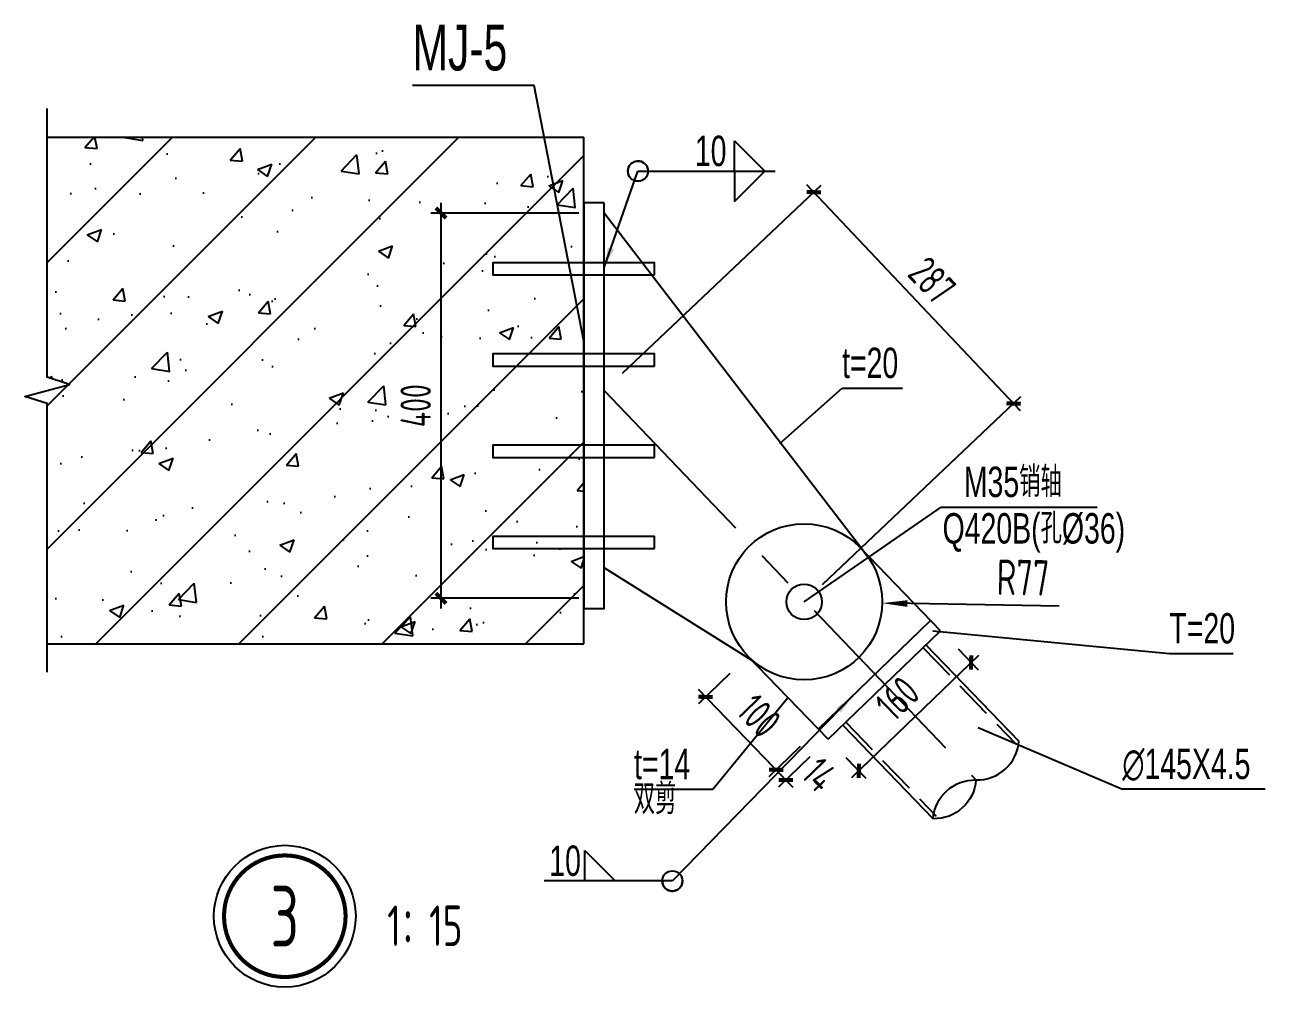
# Model space of a CAD drawing. Extents: x -803796 to -501762, y -1479216 to -846035.
# Drawn here: x -534250 to -522007, y -1390328 to -1380834 of the extents above; entities that cross this region are included whole.
import ezdxf
from ezdxf.enums import TextEntityAlignment as Align

# ---------------------------------------------------------------- set-up
doc = ezdxf.new("R2010")
doc.units = 0
doc.header["$LTSCALE"] = 1500
doc.linetypes.add('CENTER', pattern=[2, 1.25, -0.25, 0.25, -0.25])
doc.linetypes.add('DASH', pattern=[0.35, 0.25, -0.1])
doc.layers.get('0').update_dxf_attribs({"linetype": 'CONTINUOUS'})
doc.layers.get('Defpoints').update_dxf_attribs({"linetype": 'CONTINUOUS'})
for name, color, linetype in [('AR-INT DECO', 140, 'CONTINUOUS'), ('AXIS', 253, 'CENTER'), ('AXIS_DIM', 3, 'CONTINUOUS'), ('BASE', 7, 'CONTINUOUS'), ('DIM', 3, 'CONTINUOUS'), ('Gjlx', 3, 'CONTINUOUS'), ('HATCH', 254, 'CONTINUOUS'), ('HfText', 7, 'CONTINUOUS'), ('NUM', 7, 'CONTINUOUS'), ('Prof', 2, 'CONTINUOUS'), ('TEXT', 7, 'CONTINUOUS'), ('THIN', 7, 'CONTINUOUS'), ('WELD', 7, 'CONTINUOUS'), ('梁原位标注', 7, 'CONTINUOUS')]:
    doc.layers.add(name, color=color, linetype=linetype)
doc.styles.add('TSSD_Dimension', font='Tssdeng.shx', dxfattribs={"width": 0.7, "bigfont": 'hztxt.shx'})
doc.styles.add('TSSD_Label', font='tj03-romans1.shx', dxfattribs={"width": 0.7, "bigfont": 'hztxt.shx'})
doc.styles.add('TSSD_NORM', font='tssdeng.shx', dxfattribs={"width": 0.7, "bigfont": 'hztxt.shx'})
doc.styles.add('TSSD_Num', font='tssdeng.shx', dxfattribs={"width": 0.7, "bigfont": 'hztxt.shx'})
doc.dimstyles.new('TSAN_10_100', dxfattribs={"dimtxt": 350, "dimasz": 100, "dimexe": 100, "dimexo": 250, "dimgap": 100, "dimtad": 2, "dimlfac": 0.1, "dimzin": 0, "dimdsep": 46, "dimtxsty": 'TSSD_Dimension', "dimblk": 'CLOSEDBLANK', "dimblk1": 'CLOSEDBLANK', "dimblk2": 'CLOSEDBLANK', "dimcen": 0, "dimdle": 100, "dimclrt": 7, "dimadec": 0, "dimazin": 0, "dimtfac": 1, "dimtdec": 0, "dimtix": 1, "dimtmove": 2, "dimatfit": 3, "dimldrblk": 'CLOSEDBLANK', "dimfxl": 1, "dimtolj": 1, "dimtzin": 0, "dimarcsym": 0})
doc.dimstyles.new('TSSD_10_100', dxfattribs={"dimtxt": 300, "dimasz": 100, "dimexe": 100, "dimexo": 250, "dimgap": 100, "dimtad": 1, "dimdec": 0, "dimlfac": 0.1, "dimzin": 0, "dimdsep": 46, "dimtxsty": 'TSSD_Dimension', "dimblk": 'ARCHTICK', "dimblk1": 'ARCHTICK', "dimblk2": 'ARCHTICK', "dimcen": 0, "dimdle": 100, "dimclrt": 7, "dimadec": 0, "dimazin": 0, "dimtfac": 1, "dimtdec": 0, "dimtix": 1, "dimtmove": 2, "dimatfit": 3, "dimfxl": 1, "dimtolj": 1, "dimtzin": 0, "dimarcsym": 0})
doc.dimstyles.new('TSSD_LEADER_STYLE_200.0', dxfattribs={"dimtxt": 600, "dimasz": 200, "dimexe": 200, "dimexo": 500, "dimgap": 0.09, "dimtad": 0, "dimtih": 1, "dimtoh": 1, "dimdec": 4, "dimzin": 0, "dimdsep": 46, "dimtxsty": 'Standard', "dimcen": 0.09, "dimdle": 200, "dimclrt": 7, "dimadec": 0, "dimazin": 0, "dimtfac": 1, "dimtdec": 4, "dimtofl": 0, "dimtmove": 0, "dimatfit": 3, "dimfxl": 1, "dimtolj": 1, "dimtzin": 0, "dimarcsym": 0})

# ---------------------------------------------------------------- blocks, each defined once
blk = doc.blocks.new('_ArchTick')
at = {"color": 0, "linetype": 'ByBlock', "const_width": 0.4}
blk.add_lwpolyline([(-0.5, -0.5), (0.5, 0.5)], dxfattribs=at)
blk = doc.blocks.new('*D517')
at = {"layer": 'Defpoints', "color": 0, "transparency": 16777216}
for p in [(-525212, -1386811), (-526320, -1387881), (-526018, -1388194)]:
    blk.add_point(p, dxfattribs=at)
at = {"layer": 'DIM', "color": 0, "lineweight": -2, "transparency": 16777216}
for p, q in [((-524838, -1387055), (-526090, -1388264)), ((-525039, -1386991), (-524840, -1387197)), ((-526147, -1388061), (-525948, -1388266))]:
    blk.add_line(p, q, dxfattribs=at)
at = {"layer": 'DIM', "color": 0, "lineweight": -2, "transparency": 16777216, "xscale": 100, "yscale": 100, "zscale": 100}
for p, rotation in [((-524910, -1387125), 43.98858380072449), ((-526018, -1388194), 223.9885838007245)]:
    blk.add_blockref('_ArchTick', p, dxfattribs=dict(at, rotation=rotation))
at = {"layer": 'DIM', "color": 7, "transparency": 16777216, "insert": (-525637, -1387480), "char_height": 300, "attachment_point": 5, "rotation": 43.9886, "style": 'TSSD_Dimension'}
blk.add_mtext('\\A1;160', dxfattribs=at)
blk = doc.blocks.new('*D518')
at = {"layer": 'Defpoints', "color": 0, "transparency": 16777216}
for p in [(-526463, -1382485), (-528531, -1384441), (-526558, -1386526)]:
    blk.add_point(p, dxfattribs=at)
at = {"layer": 'DIM', "color": 0, "lineweight": -2, "transparency": 16777216}
for p, q in [((-528349, -1384269), (-526390, -1382416)), ((-524422, -1384642), (-526532, -1382412)), ((-526376, -1386354), (-524418, -1384501))]:
    blk.add_line(p, q, dxfattribs=at)
at = {"layer": 'DIM', "color": 0, "lineweight": -2, "transparency": 16777216, "xscale": 100, "yscale": 100, "zscale": 100}
for p, rotation in [((-526463, -1382485), 133.4141297746118), ((-524490, -1384570), 313.4141297746118)]:
    blk.add_blockref('_ArchTick', p, dxfattribs=dict(at, rotation=rotation))
at = {"layer": 'DIM', "color": 7, "transparency": 16777216, "insert": (-525295, -1383355), "char_height": 300, "attachment_point": 5, "rotation": 313.4141, "style": 'TSSD_Dimension'}
blk.add_mtext('\\A1;287', dxfattribs=at)
blk = doc.blocks.new('*D519')
at = {"layer": 'Defpoints', "color": 0, "transparency": 16777216}
for p in [(-528531, -1382691), (-530142, -1386491), (-528531, -1386491)]:
    blk.add_point(p, dxfattribs=at)
at = {"layer": 'DIM', "color": 0, "lineweight": -2, "transparency": 16777216}
for p, q in [((-530142, -1382591), (-530142, -1386591)), ((-528781, -1382691), (-530242, -1382691)), ((-528781, -1386491), (-530242, -1386491))]:
    blk.add_line(p, q, dxfattribs=at)
at = {"layer": 'DIM', "color": 0, "lineweight": -2, "transparency": 16777216, "xscale": 100, "yscale": 100, "zscale": 100}
for p, rotation in [((-530142, -1382691), 90), ((-530142, -1386491), 270)]:
    blk.add_blockref('_ArchTick', p, dxfattribs=dict(at, rotation=rotation))
at = {"layer": 'DIM', "color": 7, "transparency": 16777216, "insert": (-530392, -1384591), "char_height": 300, "attachment_point": 5, "rotation": 90, "style": 'TSSD_Dimension'}
blk.add_mtext('\\A1;400', dxfattribs=at)
blk = doc.blocks.new('_ClosedBlank')
at = {"color": 0}
blk.add_lwpolyline([(0, 0, 0, 0.658, 0), (-2.5, 0, 0.658, 0.658, 0)], format="xyseb", dxfattribs=at)
blk = doc.blocks.new('*D520')
at = {"layer": 'Defpoints', "color": 0, "transparency": 16777216}
for p in [(-526558, -1386526), (-525788, -1386539)]:
    blk.add_point(p, dxfattribs=at)
at = {"layer": 'DIM', "color": 0, "lineweight": -2, "transparency": 16777216}
blk.add_line((-524042, -1386568), (-525688, -1386541), dxfattribs=at)
at = {"layer": 'DIM', "color": 0, "lineweight": -2, "transparency": 16777216, "xscale": 100, "yscale": 100, "zscale": 100, "rotation": 179.0404676125688}
blk.add_blockref('_ClosedBlank', (-525788, -1386539), dxfattribs=at)
at = {"layer": 'DIM', "color": 7, "transparency": 16777216, "insert": (-524397, -1386287), "char_height": 350, "attachment_point": 5, "rotation": 359.0405, "style": 'TSSD_Dimension'}
blk.add_mtext('\\A1;R77', dxfattribs=at)
blk = doc.blocks.new('*D521')
at = {"layer": 'Defpoints', "color": 0, "transparency": 16777216}
for p in [(-526417, -1387780), (-526320, -1387881), (-526835, -1388183)]:
    blk.add_point(p, dxfattribs=at)
at = {"layer": 'DIM', "color": 0, "lineweight": -2, "transparency": 16777216}
for p, q in [((-526597, -1387954), (-526907, -1388253)), ((-526835, -1388183), (-526905, -1388111)), ((-526500, -1388055), (-526810, -1388354)), ((-526738, -1388284), (-526835, -1388183)), ((-526738, -1388284), (-526668, -1388356))]:
    blk.add_line(p, q, dxfattribs=at)
at = {"layer": 'DIM', "color": 0, "lineweight": -2, "transparency": 16777216, "xscale": 100, "yscale": 100, "zscale": 100}
for p, rotation in [((-526835, -1388183), 313.9885838001211), ((-526738, -1388284), 133.9885838001211)]:
    blk.add_blockref('_ArchTick', p, dxfattribs=dict(at, rotation=rotation))
at = {"layer": 'DIM', "color": 7, "transparency": 16777216, "insert": (-526406, -1388232), "char_height": 300, "attachment_point": 5, "rotation": 313.9886, "style": 'TSSD_Dimension'}
blk.add_mtext('\\A1;14', dxfattribs=at)
blk = doc.blocks.new('*D522')
at = {"layer": 'Defpoints', "color": 0, "transparency": 16777216}
for p in [(-527112, -1387061), (-527530, -1387464), (-526417, -1387780)]:
    blk.add_point(p, dxfattribs=at)
at = {"layer": 'DIM', "color": 0, "lineweight": -2, "transparency": 16777216}
for p, q in [((-527292, -1387234), (-527602, -1387533)), ((-526766, -1388255), (-527599, -1387392)), ((-526597, -1387954), (-526907, -1388253))]:
    blk.add_line(p, q, dxfattribs=at)
at = {"layer": 'DIM', "color": 0, "lineweight": -2, "transparency": 16777216, "xscale": 100, "yscale": 100, "zscale": 100}
for p, rotation in [((-527530, -1387464), 133.988583801149), ((-526835, -1388183), 313.9885838011489)]:
    blk.add_blockref('_ArchTick', p, dxfattribs=dict(at, rotation=rotation))
at = {"layer": 'DIM', "color": 7, "transparency": 16777216, "insert": (-527002, -1387650), "char_height": 300, "attachment_point": 5, "rotation": 313.9886, "style": 'TSSD_Dimension'}
blk.add_mtext('\\A1;100', dxfattribs=at)
blk = doc.blocks.new('_WELD003')
at = {"color": 0, "linetype": 'ByBlock'}
blk.add_circle((0, 0), 0.5, dxfattribs=at)
blk = doc.blocks.new('_WELD004')
at = {"color": 0, "linetype": 'ByBlock'}
for p, q in [((0, 1), (1, 0)), ((0, 0), (0, 1))]:
    blk.add_line(p, q, dxfattribs=at)
blk = doc.blocks.new('ts_idx2')
at = {"color": 0, "linetype": 'ByBlock', "lineweight": -2, "const_width": 0.0333}
blk.add_lwpolyline([(-0.5, 0, 1), (0.5, 0, 1)], format="xyb", close=True, dxfattribs=at)
at = {"color": 0, "linetype": 'ByBlock', "lineweight": -2}
blk.add_circle((0, 0), 0.583, dxfattribs=at)
at = {"color": 0, "linetype": 'ByBlock', "lineweight": -2, "style": 'TSSD_Num', "width": 0.7}
blk.add_attdef('A', text='', height=0.5, dxfattribs=at).set_placement((0, 0), align=Align.MIDDLE_CENTER)
blk = doc.blocks.new('A$C218B12C0')
at = {"layer": 'AR-INT DECO'}
for points in [[(-1422, 2877), (-1222, 2877), (-1222, -1123), (-1422, -1123)], [(-1917, 2167), (-1917, 2287), (-323, 2287), (-323, 2167)], [(-1917, 1267), (-1917, 1387), (-323, 1387), (-323, 1267)], [(-1917, 367), (-1917, 487), (-323, 487), (-323, 367)], [(-1917, -533), (-1917, -413), (-323, -413), (-323, -533)]]:
    blk.add_lwpolyline(points, close=True, dxfattribs=at)

msp = doc.modelspace()

# ---------------------------------------------------------------- hatches: boundary and pattern name
at = {"layer": 'HATCH'}
h = msp.add_hatch(dxfattribs=at)
h.set_pattern_fill('ARMORED', color=256, scale=200, style=0)
h.set_pattern_definition([(50, (-757729.1, -1452727.7), (1434.5204, -125.504), [150, -1650]), (355, (-757729.1, -1452727.7), (-277.503, 1504.384), [120, -1320]), (100.4514, (-757609.5, -1452738.2), (1157.019, 1378.879), [127.48, -1402.284]), (46.1842, (-757729, -1452327.7), (2134.482, -331.038), [225, -2475]), (96.6356, (-757551.2, -1452355.3), (1869.325, 1948.236), [191.22, -2103.426]), (351.1842, (-757729, -1452327.7), (1869.324, 1948.237), [180, -1980]), (21, (-757529.1, -1452427.7), (1193.814, -805.238), [150, -1650]), (326, (-757529.1, -1452427.7), (486.631, 1450.3), [120, -1320]), (71.4514, (-757429.6, -1452494.8), (1680.445, 645.061), [127.48, -1402.284]), (37.5, (-757729.1, -1452727.74), (24.3197, 665.7877), [0, -1304, 0, -1340, 0, -1325]), (7.5, (-757729.1, -1452727.74), (526.139, 788.8234), [0, -764, 0, -1274, 0, -505]), (327.5, (-758175.1, -1452727.74), (1067.6449, -45.1097), [0, -500, 0, -1560, 0, -2070]), (317.5, (-758375.1, -1452727.7), (1166.3723, 200.21), [0, -650, 0, -1036, 0, -1470]), (45, (-757729.1, -1452727.7), (-707.1068, 707.1068), [])])
h.paths.add_polyline_path([(-528730.8, -1381940.8), (-534029.7, -1381940.8), (-534029.7, -1384310.8), (-533809.7, -1384380.8), (-534249.7, -1384500.8), (-534029.7, -1384570.8), (-534029.7, -1386940.8), (-528730.8, -1386940.8)])

# ---------------------------------------------------------------- linework, layer by layer
at = {"layer": 'AXIS'}
msp.add_line((-528530.8, -1384440.8), (-524861.6, -1388283.3), dxfattribs=at)
at = {"layer": 'BASE'}
for p, q in [((-534029.7, -1381940.8), (-528730.8, -1381940.8)), ((-534029.7, -1386940.8), (-528730.8, -1386940.8))]:
    msp.add_line(p, q, dxfattribs=at)
at = {"layer": 'Gjlx'}
for p, q in [((-525958.4, -1386042.8), (-528530.8, -1382690.8)), ((-528530.8, -1386190.8), (-528530.8, -1382690.8)), ((-525212.2, -1386811.4), (-526004, -1385991.2)), ((-527050.2, -1387118.1), (-528530.8, -1386190.8)), ((-526417.5, -1387780.2), (-525309.5, -1386710.7)), ((-526320.2, -1387880.9), (-525212.2, -1386811.4)), ((-526320.2, -1387880.9), (-527112, -1387060.7))]:
    msp.add_line(p, q, dxfattribs=at)
for radius in [770, 175]:
    msp.add_circle((-526558, -1386526), radius, dxfattribs=at)
at = {"layer": 'Prof', "linetype": 'DASH'}
for p, q in [((-525384.9, -1386978.1), (-524468.4, -1387927.6)), ((-526147.6, -1387714.3), (-525254.8, -1388639.1))]:
    msp.add_line(p, q, dxfattribs=at)
at = {"layer": 'Prof'}
for p, q in [((-525356.1, -1386950.3), (-524438.7, -1387900.7)), ((-526176.3, -1387742), (-525284.5, -1388666))]:
    msp.add_line(p, q, dxfattribs=at)
at = {"layer": 'TEXT'}
for p, q in [((-529223.7, -1381433.7), (-530423.7, -1381433.7)), ((-528730.8, -1383955.3), (-529223.7, -1381433.7)), ((-526798.4, -1384965.1), (-526183.2, -1384418.5)), ((-526183.2, -1384418.5), (-525585.5, -1384418.5)), ((-526558, -1386526), (-525206.4, -1385592.5)), ((-525206.4, -1385592.5), (-523665.1, -1385592.5)), ((-525287.8, -1386813.8), (-522952.5, -1387036.8)), ((-522952.5, -1387036.8), (-522322.5, -1387036.8)), ((-526716.1, -1387470.8), (-527458.2, -1388376.1)), ((-524840.1, -1387765.9), (-523416.6, -1388374.6)), ((-527458.2, -1388376.1), (-528236.5, -1388376.1)), ((-522007.3, -1388374.6), (-523416.6, -1388374.6))]:
    msp.add_line(p, q, dxfattribs=at)
at = {"layer": 'THIN'}
msp.add_lwpolyline([(-534029.7, -1387220.8), (-534029.7, -1384570.8), (-534249.7, -1384500.8), (-533809.7, -1384380.8), (-534029.7, -1384310.8), (-534029.7, -1381660.8)], dxfattribs=at)
msp.add_lwpolyline([(-524861.6, -1388283.3, -0.4), (-525284.5, -1388666, -0.4), (-524861.6, -1388283.3, 0.4), (-524438.7, -1387900.7, 0.4)], format="xyb", dxfattribs=at)
at = {"layer": 'WELD'}
for p, q in [((-528197.6, -1382277.6), (-526844.3, -1382277.6)), ((-527858.5, -1389280.2), (-529123, -1389280.2))]:
    msp.add_line(p, q, dxfattribs=at)
for centre, start, end in [((-528197.6, -1382277.6), 0, 211.50592), ((-527858.5, -1389280.2), 180, 24.00171)]:
    msp.add_arc(centre, 100, start, end, dxfattribs=at)
at = {"layer": '梁原位标注'}
msp.add_line((-528730.8, -1386940.8), (-528730.8, -1381940.8), dxfattribs=at)

# ---------------------------------------------------------------- block references
at = {"layer": 'AR-INT DECO', "xscale": -1}
msp.add_blockref('A$C218B12C0', (-529953, -1385468), dxfattribs=at)
at = {"layer": 'AXIS_DIM'}
ref = msp.add_blockref('ts_idx2', (-531683.5, -1389627.8), dxfattribs=dict(at, xscale=1200, yscale=1200, zscale=1200))
ref.add_attrib('1', '3', dxfattribs={"height": 600, "style": 'TSSD_Num', "width": 0.7}).set_placement((-531683.5, -1389627.8), align=Align.MIDDLE_CENTER)
at = {"layer": 'WELD'}
for name, p, xscale, yscale, zscale in [('_WELD004', (-527244.3, -1382277.6), 300, 300, 300), ('_WELD003', (-528197.6, -1382277.6), 200, 200, 200), ('_WELD004', (-528723, -1389280.2), 300, 300, 300), ('_WELD003', (-527858.5, -1389280.2), 200, 200, 200)]:
    msp.add_blockref(name, p, dxfattribs=dict(at, xscale=xscale, yscale=yscale, zscale=zscale))
at = {"layer": 'WELD', "xscale": -300, "yscale": 300, "zscale": 300, "rotation": 180}
msp.add_blockref('_WELD004', (-527244.3, -1382277.6), dxfattribs=at)

# ---------------------------------------------------------------- texts
at = {"layer": 'HfText', "style": 'TSSD_Label', "width": 0.7}
for p in [(-527636.6, -1382227.6), (-529073, -1389230.2)]:
    msp.add_text('10', height=300, dxfattribs=at).set_placement(p)
at = {"layer": 'NUM', "style": 'TSSD_NORM', "width": 0.7}
msp.add_text('1：15', height=400, dxfattribs=at).set_placement((-530672.1, -1390041.6), align=Align.BOTTOM_LEFT)
at = {"layer": 'TEXT', "style": 'TSSD_Label', "width": 0.7}
for s, height, p in [('MJ-5', 450, (-530423.7, -1381283.7)), ('t=20', 300, (-526183.2, -1384318.5)), ('M35销轴', 300, (-524981.6, -1385492.5)), ('T=20', 300, (-522952.5, -1386936.8)), ('t=14', 300, (-528236.5, -1388276.1)), ('∅145X4.5', 300, (-523416.6, -1388274.6))]:
    msp.add_text(s, height=height, dxfattribs=at).set_placement(p)
for s, p in [('Q420B(孔%%C36)', (-525191.6, -1386041.1)), ('双剪', (-528239.2, -1388711.2))]:
    msp.add_text(s, height=300, dxfattribs=at).set_placement(p, align=Align.BOTTOM_LEFT)

# ---------------------------------------------------------------- dimensions: what is measured, and where the dimension line sits
at = {"layer": 'DIM'}
dim = msp.add_aligned_dim(p1=(-526558, -1386526), p2=(-528530.8, -1384440.8), distance=-2846.5, dimstyle='TSSD_10_100', dxfattribs=at)
dim.commit()
dim.dimension.update_dxf_attribs({"geometry": '*D518', "text_midpoint": (-525295.1, -1383355.3)})
dim = msp.add_aligned_dim(p1=(-528530.8, -1382690.8), p2=(-528530.8, -1386490.8), distance=-1611.6, text='400', dimstyle='TSSD_10_100', dxfattribs=at)
dim.commit()
dim.dimension.update_dxf_attribs({"geometry": '*D519', "text_midpoint": (-530392.4, -1384590.8)})
dim = msp.add_radius_dim(center=(-526558, -1386526), mpoint=(-525788.1, -1386538.9), dimstyle='TSAN_10_100', override={"dimdec": 0, "dimtix": 0, "dimtofl": 0, "dimtmove": 0}, dxfattribs=at)
dim.commit()
dim.dimension.update_dxf_attribs({"geometry": '*D520', "text_midpoint": (-524401.5, -1386562.1), "dimtype": 164})
dim = msp.add_linear_dim(base=(-526017.9, -1388194.2), p1=(-525212.2, -1386811.4), p2=(-526320.2, -1387880.9), angle=43.98858, text='160', dimstyle='TSSD_10_100', dxfattribs=at)
dim.commit()
dim.dimension.update_dxf_attribs({"geometry": '*D517', "text_midpoint": (-525637.5, -1387479.5)})
dim = msp.add_linear_dim(base=(-527529.6, -1387463.9), p1=(-526417.5, -1387780.2), p2=(-527112, -1387060.7), angle=313.98858, dimstyle='TSSD_10_100', dxfattribs=at)
dim.commit()
dim.dimension.update_dxf_attribs({"geometry": '*D522', "text_midpoint": (-527002.5, -1387650)})
dim = msp.add_linear_dim(base=(-526835.1, -1388183.3), p1=(-526320.2, -1387880.9), p2=(-526417.5, -1387780.2), angle=133.98858, dimstyle='TSSD_10_100', dxfattribs=at)
dim.commit()
dim.dimension.update_dxf_attribs({"geometry": '*D521', "text_midpoint": (-526406.1, -1388231.7), "dimtype": 161})

# ---------------------------------------------------------------- leaders
at = {"layer": 'WELD'}
for points in [[(-528530.8, -1383228.1), (-528197.6, -1382277.6)], [(-526078.6, -1387453.1), (-527858.5, -1389280.2)]]:
    msp.add_leader(points, dimstyle='TSSD_LEADER_STYLE_200.0', dxfattribs=at)

doc.saveas('drawing.dxf')
